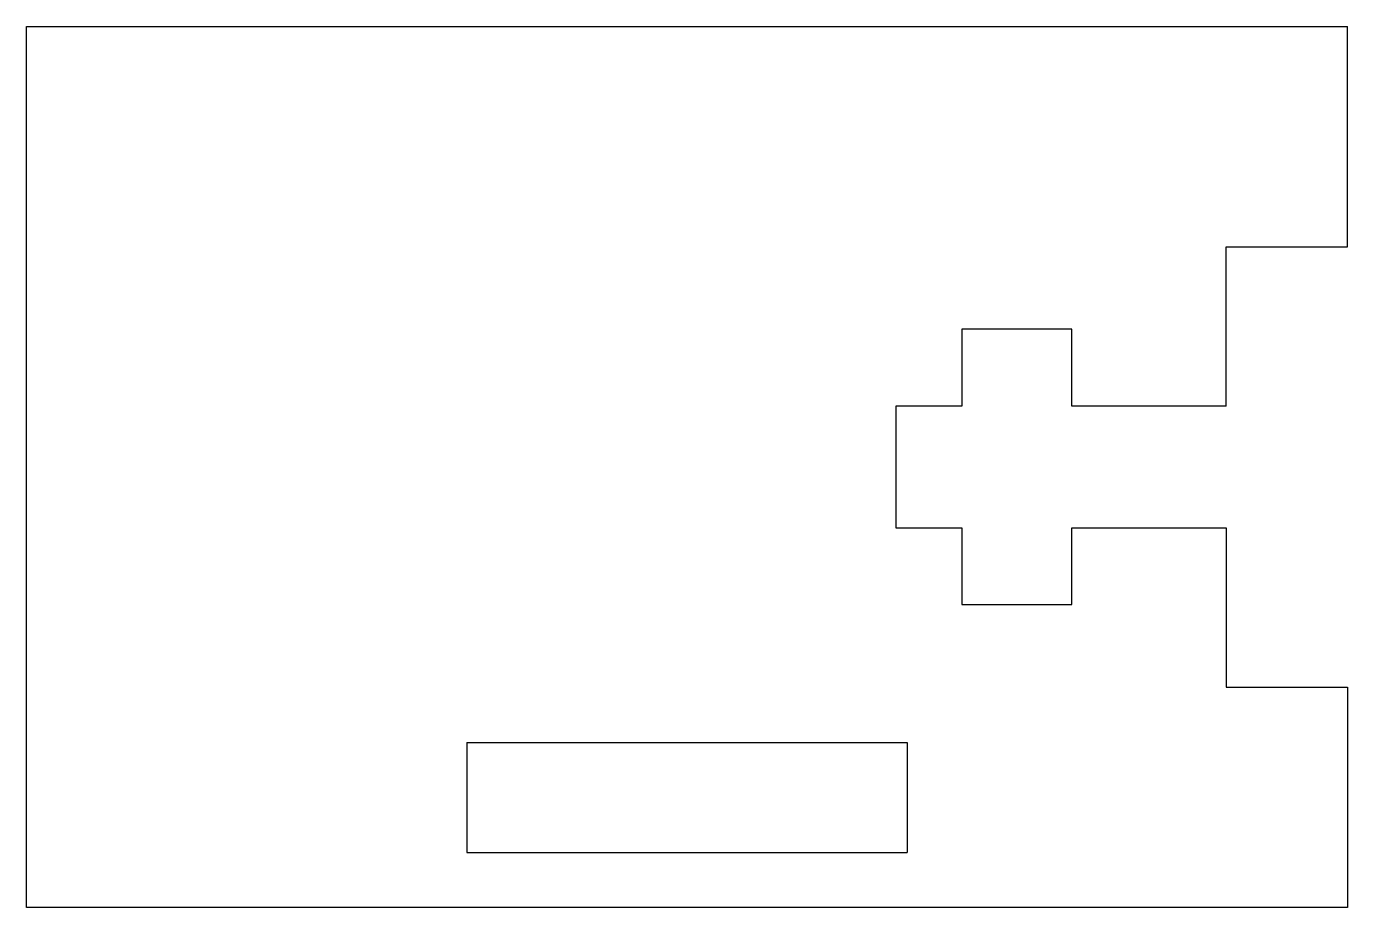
# Model space of a CAD drawing. Extents: x -2.52 to -1.02, y 0.04 to 1.04.
import ezdxf

# ---------------------------------------------------------------- set-up
doc = ezdxf.new("R2010")
doc.units = 0
doc.layers.add('VISIBLE', color=7, linetype='CONTINUOUS')

msp = doc.modelspace()

# ---------------------------------------------------------------- linework, layer by layer
at = {"layer": 'VISIBLE'}
for p, q in [((-2.5236, 1.0405), (-1.0236, 1.0405)), ((-2.5236, 0.0405), (-2.5236, 1.0405)), ((-1.0236, 0.7905), (-1.0236, 1.0405)), ((-1.1616, 0.6095), (-1.1616, 0.7905)), ((-1.1616, 0.7905), (-1.0236, 0.7905)), ((-1.3366, 0.6968), (-1.4616, 0.6968)), ((-1.4616, 0.6968), (-1.4616, 0.6095)), ((-1.3366, 0.6095), (-1.3366, 0.6968)), ((-1.4616, 0.6095), (-1.5366, 0.6095)), ((-1.5366, 0.6095), (-1.5366, 0.4715)), ((-1.1616, 0.6095), (-1.3366, 0.6095)), ((-1.5366, 0.4715), (-1.4616, 0.4715)), ((-1.4616, 0.4715), (-1.4616, 0.3843)), ((-1.3366, 0.3843), (-1.3366, 0.4715)), ((-1.3366, 0.4715), (-1.1616, 0.4715)), ((-1.1616, 0.4715), (-1.1616, 0.2905)), ((-1.4616, 0.3843), (-1.3366, 0.3843)), ((-1.1616, 0.2905), (-1.0236, 0.2905)), ((-1.0236, 0.2905), (-1.0236, 0.0405)), ((-2.0236, 0.228), (-1.5236, 0.228)), ((-2.0236, 0.228), (-2.0236, 0.103)), ((-1.5236, 0.228), (-1.5236, 0.103)), ((-2.0236, 0.103), (-1.5236, 0.103)), ((-1.0236, 0.0405), (-2.5236, 0.0405))]:
    msp.add_line(p, q, dxfattribs=at)

doc.saveas('drawing.dxf')
